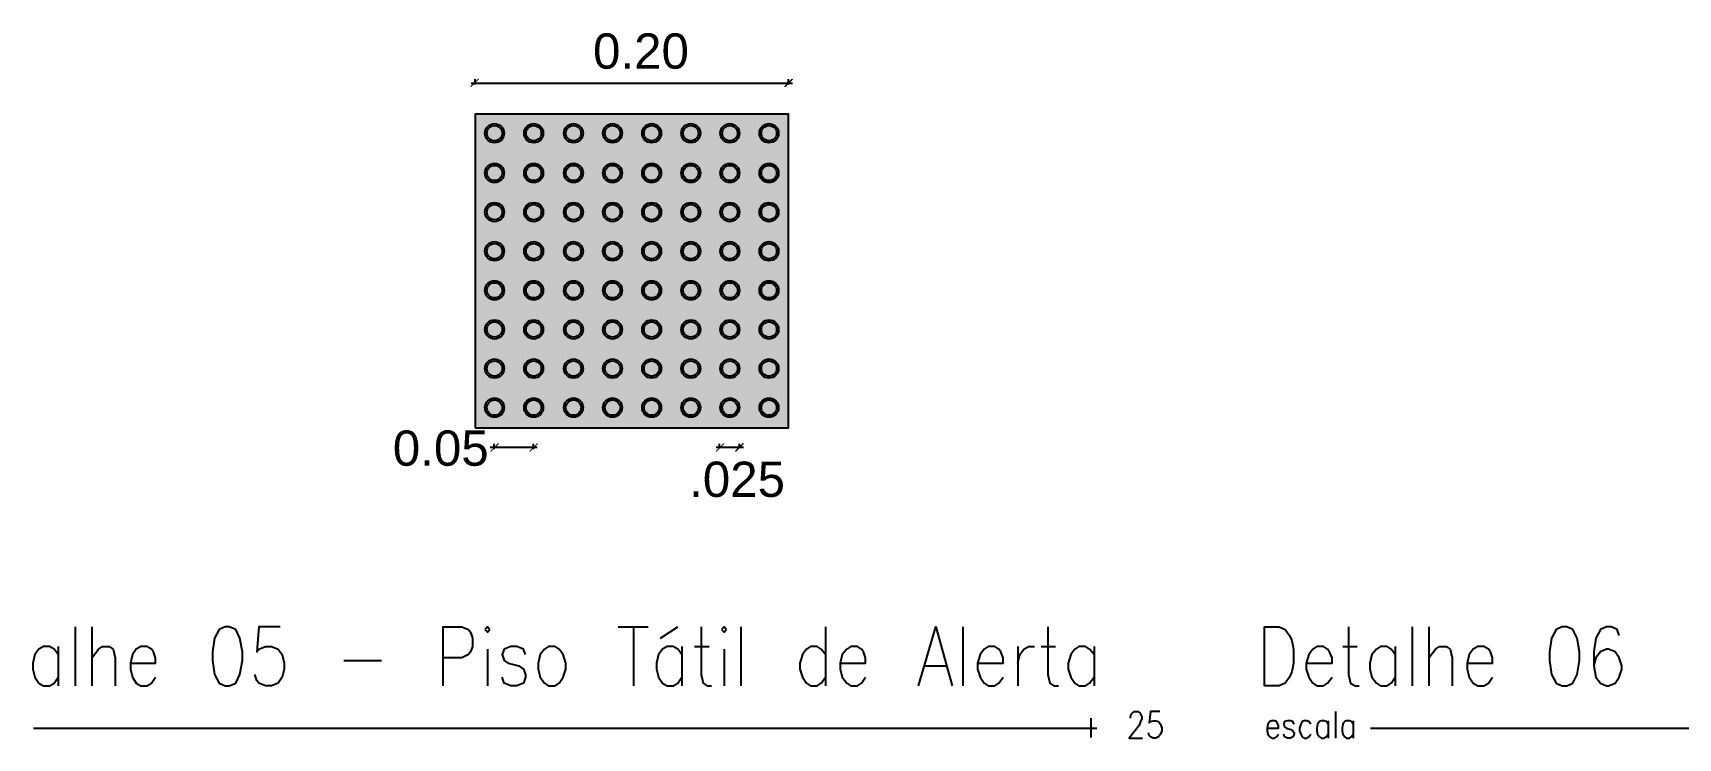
# Model space of a CAD drawing. Header units: feet. Extents: x 203667 to 205527, y 9204857 to 9205156.
# Drawn here: x 203710.563 to 203713.187, y 9204916.591 to 9204917.716 of the extents above; entities that cross this region are included whole.
import ezdxf

# ---------------------------------------------------------------- set-up
doc = ezdxf.new("R2010")
doc.units = ezdxf.units.FT
doc.header["$LTSCALE"] = 0.3
doc.header["$MEASUREMENT"] = 0
doc.layers.add('PDF_0', color=7, linetype='Continuous', true_color=0x929498)
doc.layers.add('PDF_A_Piso_Tatil', color=7, linetype='Continuous', true_color=0xffffa3)
doc.layers.add('PDF_A_Texto', color=7, linetype='Continuous')
doc.layers.add('PDF_Text', color=7, linetype='Continuous')
doc.styles.add('PDF Arial', font='arial.ttf')

msp = doc.modelspace()

# ---------------------------------------------------------------- hatches: boundary and pattern name
at = {"layer": 'PDF_0', "transparency": 33554559}
for points in [[(203711.2745, 9204917.6417), (203711.2734, 9204917.6428), (203711.2607, 9204917.6301), (203711.2618, 9204917.629)], [(203711.7609, 9204917.6301), (203711.763, 9204917.629), (203711.7757, 9204917.6417), (203711.7736, 9204917.6428)], [(203711.3062, 9204917.0601), (203711.3051, 9204917.0612), (203711.2925, 9204917.0485), (203711.2935, 9204917.0474)], [(203711.3548, 9204917.0485), (203711.3559, 9204917.0474), (203711.3686, 9204917.0601), (203711.3675, 9204917.0612)], [(203711.6657, 9204917.0601), (203711.6647, 9204917.0612), (203711.652, 9204917.0485), (203711.653, 9204917.0474)], [(203711.6826, 9204917.0485), (203711.6848, 9204917.0474), (203711.6974, 9204917.0601), (203711.6953, 9204917.0612)]]:
    msp.add_hatch(color=7, dxfattribs=at).paths.add_polyline_path(points)
at = {"layer": 'PDF_A_Piso_Tatil', "transparency": 33554559}
msp.add_hatch(color=256, dxfattribs=at).paths.add_polyline_path([(203711.7683, 9204917.5857), (203711.2681, 9204917.5857), (203711.2681, 9204917.0855), (203711.7683, 9204917.0855)])

# ---------------------------------------------------------------- linework, layer by layer
at = {"layer": 'PDF_0', "color": 7, "lineweight": 25}
for points in [[(203711.2618, 9204917.6354), (203711.7746, 9204917.6354)], [(203711.2681, 9204917.6333), (203711.2681, 9204917.6417)], [(203711.7683, 9204917.6333), (203711.7683, 9204917.6417)], [(203711.2925, 9204917.0548), (203711.3675, 9204917.0548)], [(203711.2988, 9204917.0517), (203711.2988, 9204917.0601)], [(203711.3612, 9204917.0517), (203711.3612, 9204917.0601)], [(203711.653, 9204917.0548), (203711.6964, 9204917.0548)], [(203711.6583, 9204917.0548), (203711.6583, 9204917.0601)], [(203711.69, 9204917.0548), (203711.69, 9204917.0601)]]:
    msp.add_lwpolyline(points, dxfattribs=at)
msp.add_lwpolyline([(203711.2681, 9204917.0855), (203711.7683, 9204917.0855), (203711.7683, 9204917.5857), (203711.2681, 9204917.5857)], close=True, dxfattribs=at)
for centre, radius in [((203711.2993, 9204917.5555), 0.0153), ((203711.2993, 9204917.5555), 0.0122), ((203711.3617, 9204917.5555), 0.0153), ((203711.3617, 9204917.5555), 0.0122), ((203711.4252, 9204917.5555), 0.0153), ((203711.4252, 9204917.5555), 0.0122), ((203711.4875, 9204917.5555), 0.0153), ((203711.4875, 9204917.5555), 0.0122), ((203711.5499, 9204917.5555), 0.0153), ((203711.5499, 9204917.5555), 0.0122), ((203711.6123, 9204917.5555), 0.0153), ((203711.6123, 9204917.5555), 0.0122), ((203711.6747, 9204917.5555), 0.0153), ((203711.6747, 9204917.5555), 0.0122), ((203711.7371, 9204917.5555), 0.0153), ((203711.7371, 9204917.5555), 0.0122), ((203711.2993, 9204917.4921), 0.0153), ((203711.2993, 9204917.4921), 0.0122), ((203711.3617, 9204917.4921), 0.0153), ((203711.3617, 9204917.4921), 0.0122), ((203711.4252, 9204917.4921), 0.0153), ((203711.4252, 9204917.4921), 0.0122), ((203711.4875, 9204917.4921), 0.0153), ((203711.4875, 9204917.4921), 0.0122), ((203711.5499, 9204917.4921), 0.0153), ((203711.5499, 9204917.4921), 0.0122), ((203711.6123, 9204917.4921), 0.0153), ((203711.6123, 9204917.4921), 0.0122), ((203711.6747, 9204917.4921), 0.0153), ((203711.6747, 9204917.4921), 0.0122), ((203711.7371, 9204917.4921), 0.0153), ((203711.7371, 9204917.4921), 0.0122), ((203711.2993, 9204917.4297), 0.0153), ((203711.2993, 9204917.4297), 0.0122), ((203711.3617, 9204917.4297), 0.0153), ((203711.3617, 9204917.4297), 0.0122), ((203711.4252, 9204917.4297), 0.0153), ((203711.4252, 9204917.4297), 0.0122), ((203711.4875, 9204917.4297), 0.0153), ((203711.4875, 9204917.4297), 0.0122), ((203711.5499, 9204917.4297), 0.0153), ((203711.5499, 9204917.4297), 0.0122), ((203711.6123, 9204917.4297), 0.0153), ((203711.6123, 9204917.4297), 0.0122), ((203711.6747, 9204917.4297), 0.0153), ((203711.6747, 9204917.4297), 0.0122), ((203711.7371, 9204917.4297), 0.0153), ((203711.7371, 9204917.4297), 0.0122), ((203711.2993, 9204917.3673), 0.0153), ((203711.3617, 9204917.3673), 0.0153), ((203711.4252, 9204917.3673), 0.0153), ((203711.4875, 9204917.3673), 0.0153), ((203711.5499, 9204917.3673), 0.0153), ((203711.6123, 9204917.3673), 0.0153), ((203711.6747, 9204917.3673), 0.0153), ((203711.7371, 9204917.3673), 0.0153), ((203711.2993, 9204917.3673), 0.0122), ((203711.3617, 9204917.3673), 0.0122), ((203711.4252, 9204917.3673), 0.0122), ((203711.4875, 9204917.3673), 0.0122), ((203711.5499, 9204917.3673), 0.0122), ((203711.6123, 9204917.3673), 0.0122), ((203711.6747, 9204917.3673), 0.0122), ((203711.7371, 9204917.3673), 0.0122), ((203711.2993, 9204917.3049), 0.0153), ((203711.2993, 9204917.3049), 0.0122), ((203711.3617, 9204917.3049), 0.0153), ((203711.3617, 9204917.3049), 0.0122), ((203711.4252, 9204917.3049), 0.0153), ((203711.4252, 9204917.3049), 0.0122), ((203711.4875, 9204917.3049), 0.0153), ((203711.4875, 9204917.3049), 0.0122), ((203711.5499, 9204917.3049), 0.0153), ((203711.5499, 9204917.3049), 0.0122), ((203711.6123, 9204917.3049), 0.0153), ((203711.6123, 9204917.3049), 0.0122), ((203711.6747, 9204917.3049), 0.0153), ((203711.6747, 9204917.3049), 0.0122), ((203711.7371, 9204917.3049), 0.0153), ((203711.7371, 9204917.3049), 0.0122), ((203711.2993, 9204917.2425), 0.0153), ((203711.2993, 9204917.2425), 0.0122), ((203711.3617, 9204917.2425), 0.0153), ((203711.3617, 9204917.2425), 0.0122), ((203711.4252, 9204917.2425), 0.0153), ((203711.4252, 9204917.2425), 0.0122), ((203711.4875, 9204917.2425), 0.0153), ((203711.4875, 9204917.2425), 0.0122), ((203711.5499, 9204917.2425), 0.0153), ((203711.5499, 9204917.2425), 0.0122), ((203711.6123, 9204917.2425), 0.0153), ((203711.6123, 9204917.2425), 0.0122), ((203711.6747, 9204917.2425), 0.0153), ((203711.6747, 9204917.2425), 0.0122), ((203711.7371, 9204917.2425), 0.0153), ((203711.7371, 9204917.2425), 0.0122), ((203711.2993, 9204917.1802), 0.0153), ((203711.2993, 9204917.1802), 0.0122), ((203711.3617, 9204917.1802), 0.0153), ((203711.3617, 9204917.1802), 0.0122), ((203711.4252, 9204917.1802), 0.0153), ((203711.4252, 9204917.1802), 0.0122), ((203711.4875, 9204917.1802), 0.0153), ((203711.4875, 9204917.1802), 0.0122), ((203711.5499, 9204917.1802), 0.0153), ((203711.5499, 9204917.1802), 0.0122), ((203711.6123, 9204917.1802), 0.0153), ((203711.6123, 9204917.1802), 0.0122), ((203711.6747, 9204917.1802), 0.0153), ((203711.6747, 9204917.1802), 0.0122), ((203711.7371, 9204917.1802), 0.0153), ((203711.7371, 9204917.1802), 0.0122), ((203711.2993, 9204917.1178), 0.0153), ((203711.2993, 9204917.1178), 0.0122), ((203711.3617, 9204917.1178), 0.0153), ((203711.3617, 9204917.1178), 0.0122), ((203711.4252, 9204917.1178), 0.0153), ((203711.4252, 9204917.1178), 0.0122), ((203711.4875, 9204917.1178), 0.0153), ((203711.4875, 9204917.1178), 0.0122), ((203711.5499, 9204917.1178), 0.0153), ((203711.5499, 9204917.1178), 0.0122), ((203711.6123, 9204917.1178), 0.0153), ((203711.6123, 9204917.1178), 0.0122), ((203711.6747, 9204917.1178), 0.0153), ((203711.6747, 9204917.1178), 0.0122), ((203711.7371, 9204917.1178), 0.0153), ((203711.7371, 9204917.1178), 0.0122)]:
    msp.add_circle(centre, radius, dxfattribs=at)
at = {"layer": 'PDF_A_Texto', "lineweight": 25}
for points in [[(203710.6305, 9204916.7683), (203710.6305, 9204916.6742)], [(203710.6569, 9204916.7683), (203710.6569, 9204916.6742)], [(203710.9573, 9204916.7683), (203710.9234, 9204916.7683), (203710.9202, 9204916.7281), (203710.9234, 9204916.7323), (203710.934, 9204916.7366), (203710.9435, 9204916.7366), (203710.9541, 9204916.7323), (203710.9604, 9204916.7239), (203710.9636, 9204916.7101), (203710.9636, 9204916.7006), (203710.9604, 9204916.6879), (203710.9541, 9204916.6784), (203710.9435, 9204916.6742), (203710.934, 9204916.6742), (203710.9234, 9204916.6784), (203710.9202, 9204916.6826), (203710.9171, 9204916.6922)], [(203711.2174, 9204916.6742), (203711.2174, 9204916.7683), (203711.247, 9204916.7683), (203711.2576, 9204916.7641), (203711.2607, 9204916.7598), (203711.2639, 9204916.7503), (203711.2639, 9204916.7366), (203711.2607, 9204916.7281), (203711.2576, 9204916.7239), (203711.247, 9204916.7186), (203711.2174, 9204916.7186)], [(203711.4965, 9204916.7683), (203711.5441, 9204916.7683)], [(203711.5209, 9204916.7683), (203711.5209, 9204916.6742)], [(203711.5642, 9204916.7503), (203711.5917, 9204916.7683)], [(203711.6287, 9204916.7683), (203711.6287, 9204916.6922), (203711.6319, 9204916.6784), (203711.6382, 9204916.6742), (203711.6456, 9204916.6742)], [(203711.6922, 9204916.7683), (203711.6922, 9204916.6742)], [(203711.8275, 9204916.7683), (203711.8275, 9204916.6742)], [(203711.9755, 9204916.6742), (203712.003, 9204916.7683), (203712.0295, 9204916.6742)], [(203712.0464, 9204916.7683), (203712.0464, 9204916.6742)], [(203712.1817, 9204916.7683), (203712.1817, 9204916.6922), (203712.1849, 9204916.6784), (203712.1913, 9204916.6742), (203712.1987, 9204916.6742)], [(203712.6618, 9204916.7683), (203712.6618, 9204916.6922), (203712.665, 9204916.6784), (203712.6724, 9204916.6742), (203712.6787, 9204916.6742)], [(203712.7633, 9204916.7683), (203712.7633, 9204916.6742)], [(203712.7898, 9204916.7683), (203712.7898, 9204916.6742)], [(203713.0932, 9204916.7545), (203713.0901, 9204916.7641), (203713.0805, 9204916.7683), (203713.0731, 9204916.7683), (203713.0636, 9204916.7641), (203713.0562, 9204916.7503), (203713.0531, 9204916.7281), (203713.0531, 9204916.7059), (203713.0562, 9204916.6879), (203713.0636, 9204916.6784), (203713.0731, 9204916.6742), (203713.0763, 9204916.6742), (203713.0869, 9204916.6784), (203713.0932, 9204916.6879), (203713.0975, 9204916.7006), (203713.0975, 9204916.7059), (203713.0932, 9204916.7186), (203713.0869, 9204916.7281), (203713.0763, 9204916.7323), (203713.0731, 9204916.7323), (203713.0636, 9204916.7281), (203713.0562, 9204916.7186), (203713.0531, 9204916.7059)], [(203710.603, 9204916.7239), (203710.5967, 9204916.7323), (203710.5893, 9204916.7366), (203710.5798, 9204916.7366), (203710.5724, 9204916.7323), (203710.566, 9204916.7239), (203710.5628, 9204916.7101), (203710.5628, 9204916.7006), (203710.566, 9204916.6879), (203710.5724, 9204916.6784), (203710.5798, 9204916.6742), (203710.5893, 9204916.6742), (203710.5967, 9204916.6784), (203710.603, 9204916.6879)], [(203710.603, 9204916.7366), (203710.603, 9204916.6742)], [(203710.6569, 9204916.7186), (203710.6675, 9204916.7323), (203710.6739, 9204916.7366), (203710.6844, 9204916.7366), (203710.6908, 9204916.7323), (203710.694, 9204916.7186), (203710.694, 9204916.6742)], [(203710.7183, 9204916.7101), (203710.7585, 9204916.7101), (203710.7585, 9204916.7186), (203710.7553, 9204916.7281), (203710.7521, 9204916.7323), (203710.7447, 9204916.7366), (203710.7352, 9204916.7366), (203710.7278, 9204916.7323), (203710.7215, 9204916.7239), (203710.7183, 9204916.7101), (203710.7183, 9204916.7006), (203710.7215, 9204916.6879), (203710.7278, 9204916.6784), (203710.7352, 9204916.6742), (203710.7447, 9204916.6742), (203710.7521, 9204916.6784), (203710.7585, 9204916.6879)], [(203711.2882, 9204916.7323), (203711.2882, 9204916.6742)], [(203711.3485, 9204916.7239), (203711.3453, 9204916.7323), (203711.3348, 9204916.7366), (203711.3252, 9204916.7366), (203711.3147, 9204916.7323), (203711.3115, 9204916.7239), (203711.3147, 9204916.7144), (203711.321, 9204916.7101), (203711.3379, 9204916.7059), (203711.3453, 9204916.7006), (203711.3485, 9204916.6922), (203711.3485, 9204916.6879), (203711.3453, 9204916.6784), (203711.3348, 9204916.6742), (203711.3252, 9204916.6742), (203711.3147, 9204916.6784), (203711.3115, 9204916.6879)], [(203711.598, 9204916.7239), (203711.5917, 9204916.7323), (203711.5843, 9204916.7366), (203711.5748, 9204916.7366), (203711.5674, 9204916.7323), (203711.561, 9204916.7239), (203711.5579, 9204916.7101), (203711.5579, 9204916.7006), (203711.561, 9204916.6879), (203711.5674, 9204916.6784), (203711.5748, 9204916.6742), (203711.5843, 9204916.6742), (203711.5917, 9204916.6784), (203711.598, 9204916.6879)], [(203711.598, 9204916.7366), (203711.598, 9204916.6742)], [(203711.6181, 9204916.7366), (203711.6414, 9204916.7366)], [(203711.6657, 9204916.7323), (203711.6657, 9204916.6742)], [(203711.8275, 9204916.7239), (203711.8201, 9204916.7323), (203711.8138, 9204916.7366), (203711.8032, 9204916.7366), (203711.7968, 9204916.7323), (203711.7905, 9204916.7239), (203711.7863, 9204916.7101), (203711.7863, 9204916.7006), (203711.7905, 9204916.6879), (203711.7968, 9204916.6784), (203711.8032, 9204916.6742), (203711.8138, 9204916.6742), (203711.8201, 9204916.6784), (203711.8275, 9204916.6879)], [(203711.8508, 9204916.7101), (203711.891, 9204916.7101), (203711.891, 9204916.7186), (203711.8878, 9204916.7281), (203711.8846, 9204916.7323), (203711.8783, 9204916.7366), (203711.8677, 9204916.7366), (203711.8613, 9204916.7323), (203711.8539, 9204916.7239), (203711.8508, 9204916.7101), (203711.8508, 9204916.7006), (203711.8539, 9204916.6879), (203711.8613, 9204916.6784), (203711.8677, 9204916.6742), (203711.8783, 9204916.6742), (203711.8846, 9204916.6784), (203711.891, 9204916.6879)], [(203712.0697, 9204916.7101), (203712.1109, 9204916.7101), (203712.1109, 9204916.7186), (203712.1067, 9204916.7281), (203712.1035, 9204916.7323), (203712.0972, 9204916.7366), (203712.0866, 9204916.7366), (203712.0802, 9204916.7323), (203712.0739, 9204916.7239), (203712.0697, 9204916.7101), (203712.0697, 9204916.7006), (203712.0739, 9204916.6879), (203712.0802, 9204916.6784), (203712.0866, 9204916.6742), (203712.0972, 9204916.6742), (203712.1035, 9204916.6784), (203712.1109, 9204916.6879)], [(203712.1342, 9204916.7366), (203712.1342, 9204916.6742)], [(203712.1342, 9204916.7101), (203712.1373, 9204916.7239), (203712.1437, 9204916.7323), (203712.1511, 9204916.7366), (203712.1606, 9204916.7366)], [(203712.1712, 9204916.7366), (203712.1944, 9204916.7366)], [(203712.2558, 9204916.7239), (203712.2484, 9204916.7323), (203712.242, 9204916.7366), (203712.2314, 9204916.7366), (203712.2251, 9204916.7323), (203712.2188, 9204916.7239), (203712.2145, 9204916.7101), (203712.2145, 9204916.7006), (203712.2188, 9204916.6879), (203712.2251, 9204916.6784), (203712.2314, 9204916.6742), (203712.242, 9204916.6742), (203712.2484, 9204916.6784), (203712.2558, 9204916.6879)], [(203712.2558, 9204916.7366), (203712.2558, 9204916.6742)], [(203712.5941, 9204916.7101), (203712.6354, 9204916.7101), (203712.6354, 9204916.7186), (203712.6311, 9204916.7281), (203712.628, 9204916.7323), (203712.6216, 9204916.7366), (203712.6111, 9204916.7366), (203712.6047, 9204916.7323), (203712.5984, 9204916.7239), (203712.5941, 9204916.7101), (203712.5941, 9204916.7006), (203712.5984, 9204916.6879), (203712.6047, 9204916.6784), (203712.6111, 9204916.6742), (203712.6216, 9204916.6742), (203712.628, 9204916.6784), (203712.6354, 9204916.6879)], [(203712.6523, 9204916.7366), (203712.6756, 9204916.7366)], [(203712.7358, 9204916.7239), (203712.7295, 9204916.7323), (203712.7231, 9204916.7366), (203712.7126, 9204916.7366), (203712.7062, 9204916.7323), (203712.6988, 9204916.7239), (203712.6956, 9204916.7101), (203712.6956, 9204916.7006), (203712.6988, 9204916.6879), (203712.7062, 9204916.6784), (203712.7126, 9204916.6742), (203712.7231, 9204916.6742), (203712.7295, 9204916.6784), (203712.7358, 9204916.6879)], [(203712.7358, 9204916.7366), (203712.7358, 9204916.6742)], [(203712.7898, 9204916.7186), (203712.8003, 9204916.7323), (203712.8067, 9204916.7366), (203712.8173, 9204916.7366), (203712.8236, 9204916.7323), (203712.8268, 9204916.7186), (203712.8268, 9204916.6742)], [(203712.8511, 9204916.7101), (203712.8913, 9204916.7101), (203712.8913, 9204916.7186), (203712.8881, 9204916.7281), (203712.8849, 9204916.7323), (203712.8775, 9204916.7366), (203712.868, 9204916.7366), (203712.8606, 9204916.7323), (203712.8543, 9204916.7239), (203712.8511, 9204916.7101), (203712.8511, 9204916.7006), (203712.8543, 9204916.6879), (203712.8606, 9204916.6784), (203712.868, 9204916.6742), (203712.8775, 9204916.6742), (203712.8849, 9204916.6784), (203712.8913, 9204916.6879)], [(203711.0588, 9204916.7144), (203711.119, 9204916.7144)], [(203711.9861, 9204916.7059), (203712.02, 9204916.7059)], [(203712.2505, 9204916.6224), (203712.2505, 9204916.5917)], [(203712.3139, 9204916.6224), (203712.3139, 9204916.6245), (203712.315, 9204916.6287), (203712.3171, 9204916.6308), (203712.3203, 9204916.6329), (203712.3256, 9204916.6329), (203712.3287, 9204916.6308), (203712.3298, 9204916.6287), (203712.3319, 9204916.6245), (203712.3319, 9204916.6202), (203712.3298, 9204916.6171), (203712.3277, 9204916.6107), (203712.3118, 9204916.5906), (203712.333, 9204916.5906)], [(203712.3604, 9204916.6329), (203712.3456, 9204916.6329), (203712.3435, 9204916.615), (203712.3456, 9204916.6171), (203712.3499, 9204916.6181), (203712.3541, 9204916.6181), (203712.3583, 9204916.6171), (203712.3615, 9204916.6128), (203712.3636, 9204916.6065), (203712.3636, 9204916.6023), (203712.3615, 9204916.597), (203712.3583, 9204916.5928), (203712.3541, 9204916.5906), (203712.3499, 9204916.5906), (203712.3456, 9204916.5928), (203712.3435, 9204916.5949), (203712.3425, 9204916.5991)], [(203712.6407, 9204916.6329), (203712.6407, 9204916.5906)], [(203710.5639, 9204916.6065), (203712.26, 9204916.6065)], [(203712.5317, 9204916.6065), (203712.5497, 9204916.6065), (203712.5497, 9204916.6107), (203712.5476, 9204916.615), (203712.5466, 9204916.6171), (203712.5434, 9204916.6181), (203712.5392, 9204916.6181), (203712.536, 9204916.6171), (203712.5328, 9204916.6128), (203712.5317, 9204916.6065), (203712.5317, 9204916.6023), (203712.5328, 9204916.597), (203712.536, 9204916.5928), (203712.5392, 9204916.5906), (203712.5434, 9204916.5906), (203712.5466, 9204916.5928), (203712.5497, 9204916.597)], [(203712.5751, 9204916.6128), (203712.573, 9204916.6171), (203712.5688, 9204916.6181), (203712.5645, 9204916.6181), (203712.5592, 9204916.6171), (203712.5582, 9204916.6128), (203712.5592, 9204916.6086), (203712.5624, 9204916.6065), (203712.5698, 9204916.6044), (203712.573, 9204916.6023), (203712.5751, 9204916.5991), (203712.5751, 9204916.597), (203712.573, 9204916.5928), (203712.5688, 9204916.5906), (203712.5645, 9204916.5906), (203712.5592, 9204916.5928), (203712.5582, 9204916.597)], [(203712.6015, 9204916.6128), (203712.5984, 9204916.6171), (203712.5952, 9204916.6181), (203712.591, 9204916.6181), (203712.5878, 9204916.6171), (203712.5857, 9204916.6128), (203712.5836, 9204916.6065), (203712.5836, 9204916.6023), (203712.5857, 9204916.597), (203712.5878, 9204916.5928), (203712.591, 9204916.5906), (203712.5952, 9204916.5906), (203712.5984, 9204916.5928), (203712.6015, 9204916.597)], [(203712.629, 9204916.6128), (203712.6259, 9204916.6171), (203712.6227, 9204916.6181), (203712.6185, 9204916.6181), (203712.6153, 9204916.6171), (203712.6121, 9204916.6128), (203712.6111, 9204916.6065), (203712.6111, 9204916.6023), (203712.6121, 9204916.597), (203712.6153, 9204916.5928), (203712.6185, 9204916.5906), (203712.6227, 9204916.5906), (203712.6259, 9204916.5928), (203712.629, 9204916.597)], [(203712.629, 9204916.6181), (203712.629, 9204916.5906)], [(203712.6692, 9204916.6128), (203712.666, 9204916.6171), (203712.6629, 9204916.6181), (203712.6586, 9204916.6181), (203712.6555, 9204916.6171), (203712.6523, 9204916.6128), (203712.6512, 9204916.6065), (203712.6512, 9204916.6023), (203712.6523, 9204916.597), (203712.6555, 9204916.5928), (203712.6586, 9204916.5906), (203712.6629, 9204916.5906), (203712.666, 9204916.5928), (203712.6692, 9204916.597)], [(203712.6692, 9204916.6181), (203712.6692, 9204916.5906)], [(203712.6967, 9204916.6065), (203714.4552, 9204916.6065)]]:
    msp.add_lwpolyline(points, dxfattribs=at)
for points in [[(203710.8695, 9204916.7683), (203710.86, 9204916.7641), (203710.8526, 9204916.7503), (203710.8494, 9204916.7281), (203710.8494, 9204916.7144), (203710.8526, 9204916.6922), (203710.86, 9204916.6784), (203710.8695, 9204916.6742), (203710.8758, 9204916.6742), (203710.8864, 9204916.6784), (203710.8928, 9204916.6922), (203710.897, 9204916.7144), (203710.897, 9204916.7281), (203710.8928, 9204916.7503), (203710.8864, 9204916.7641), (203710.8758, 9204916.7683)], [(203711.284, 9204916.7641), (203711.2882, 9204916.7598), (203711.2914, 9204916.7641), (203711.2882, 9204916.7683)], [(203711.6615, 9204916.7641), (203711.6657, 9204916.7598), (203711.6689, 9204916.7641), (203711.6657, 9204916.7683)], [(203712.5275, 9204916.6742), (203712.5275, 9204916.7683), (203712.5508, 9204916.7683), (203712.5603, 9204916.7641), (203712.5677, 9204916.7545), (203712.5709, 9204916.7461), (203712.574, 9204916.7323), (203712.574, 9204916.7101), (203712.5709, 9204916.6964), (203712.5677, 9204916.6879), (203712.5603, 9204916.6784), (203712.5508, 9204916.6742)], [(203713.0023, 9204916.7683), (203712.9928, 9204916.7641), (203712.9854, 9204916.7503), (203712.9822, 9204916.7281), (203712.9822, 9204916.7144), (203712.9854, 9204916.6922), (203712.9928, 9204916.6784), (203713.0023, 9204916.6742), (203713.0097, 9204916.6742), (203713.0192, 9204916.6784), (203713.0266, 9204916.6922), (203713.0298, 9204916.7144), (203713.0298, 9204916.7281), (203713.0266, 9204916.7503), (203713.0192, 9204916.7641), (203713.0097, 9204916.7683)], [(203711.3855, 9204916.7366), (203711.3792, 9204916.7323), (203711.3718, 9204916.7239), (203711.3686, 9204916.7101), (203711.3686, 9204916.7006), (203711.3718, 9204916.6879), (203711.3792, 9204916.6784), (203711.3855, 9204916.6742), (203711.3961, 9204916.6742), (203711.4024, 9204916.6784), (203711.4088, 9204916.6879), (203711.413, 9204916.7006), (203711.413, 9204916.7101), (203711.4088, 9204916.7239), (203711.4024, 9204916.7323), (203711.3961, 9204916.7366)]]:
    msp.add_lwpolyline(points, close=True, dxfattribs=at)

# ---------------------------------------------------------------- texts
at = {"layer": 'PDF_Text', "char_height": 0.05627, "attachment_point": 7, "style": 'PDF Arial'}
for s, insert in [('0.20', (203711.4564, 9204917.6577)), ('0.05', (203711.137, 9204917.0243)), ('.025', (203711.6097, 9204916.9746))]:
    msp.add_mtext(s, dxfattribs=dict(at, insert=insert))

doc.saveas('drawing.dxf')
